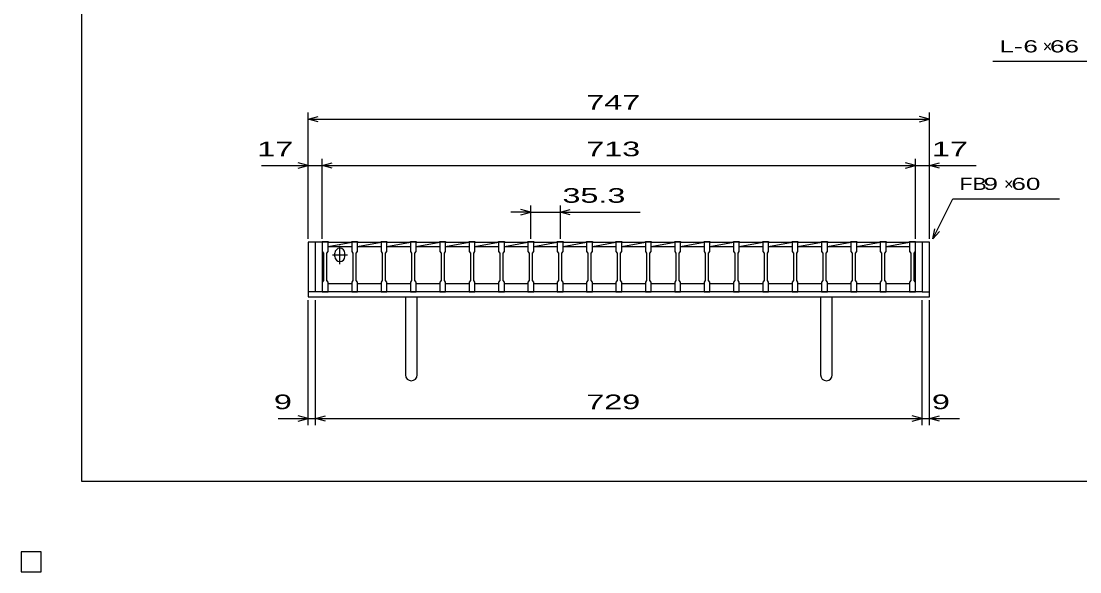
# Model space of a CAD drawing. Units: millimetres, scale not verified. Extents: x -1456 to 1385, y -1026 to 843.
# Drawn here: x -1456 to -183, y -1026 to -363 of the extents above; entities that cross this region are included whole.
import ezdxf
from ezdxf.enums import TextEntityAlignment as Align

# ---------------------------------------------------------------- set-up
doc = ezdxf.new("R2010")
doc.units = ezdxf.units.MM
doc.header["$LTSCALE"] = 8
for name, color, linetype, lineweight in [('0_2', 150, 'Continuous', 25), ('16', 3, 'Continuous', 25), ('19', 6, 'Continuous', 25), ('22', 4, 'Continuous', 25), ('24', 2, 'Continuous', 25), ('32', 4, 'Continuous', 25)]:
    doc.layers.add(name, color=color, linetype=linetype, lineweight=lineweight)
doc.styles.add('ベクトル', font='')
doc.styles.get('ベクトル').set_extended_font_data('ベクトル')

msp = doc.modelspace()

# ---------------------------------------------------------------- linework, layer by layer
at = {"layer": '0_2'}
for p, q in [((-1383.2, -917.2), (-1383.2, 842.8)), ((1384.8, -917.2), (-1383.2, -917.2)), ((-1432, -1002), (-1456, -1002)), ((-1456, -1002), (-1456, -1026)), ((-1432, -1002), (-1456, -1002)), ((-1456, -1002), (-1456, -1026)), ((-1432, -1002), (-1456, -1002)), ((-1456, -1002), (-1456, -1026)), ((-1432, -1002), (-1456, -1002)), ((-1456, -1002), (-1456, -1026)), ((-1432, -1002), (-1456, -1002)), ((-1456, -1002), (-1456, -1026)), ((-1432, -1026), (-1432, -1002)), ((-1432, -1026), (-1432, -1002)), ((-1432, -1026), (-1432, -1002)), ((-1432, -1026), (-1432, -1002)), ((-1432, -1026), (-1432, -1002)), ((-1456, -1026), (-1432, -1026)), ((-1456, -1026), (-1432, -1026)), ((-1456, -1026), (-1432, -1026)), ((-1456, -1026), (-1432, -1026)), ((-1456, -1026), (-1432, -1026))]:
    msp.add_line(p, q, dxfattribs=at)
at = {"layer": '16'}
for p, q in [((-1094, -629), (-1094, -628.3)), ((-1094, -628.3), (-1087, -628.3)), ((-1094, -629), (-1094, -640.5)), ((-1087, -629), (-1094, -629)), ((-1094, -629), (-1094, -679)), ((-1087, -628.3), (-1087, -629)), ((-1087, -640.5), (-1087, -629)), ((-1087, -629), (-1058.7, -629)), ((-1087, -634.5), (-1058.7, -629)), ((-1087, -634.5), (-1058.7, -634.5)), ((-1072.85, -655.5), (-1072.85, -633.5)), ((-1058.7, -629), (-1058.7, -628.3)), ((-1058.7, -628.3), (-1051.7, -628.3)), ((-1058.7, -629), (-1058.7, -640.5)), ((-1051.7, -629), (-1058.7, -629)), ((-1051.7, -628.3), (-1051.7, -629)), ((-1051.7, -640.5), (-1051.7, -629)), ((-1051.7, -629), (-1023.4, -629)), ((-1051.7, -634.5), (-1023.4, -629)), ((-1051.7, -634.5), (-1023.4, -634.5)), ((-1023.4, -629), (-1023.4, -628.3)), ((-1023.4, -628.3), (-1016.4, -628.3)), ((-1023.4, -629), (-1023.4, -640.5)), ((-1016.4, -629), (-1023.4, -629)), ((-1016.4, -628.3), (-1016.4, -629)), ((-1016.4, -640.5), (-1016.4, -629)), ((-1016.4, -629), (-988.1, -629)), ((-1016.4, -634.5), (-988.1, -629)), ((-1016.4, -634.5), (-988.1, -634.5)), ((-988.1, -629), (-988.1, -628.3)), ((-988.1, -628.3), (-981.1, -628.3)), ((-988.1, -629), (-988.1, -640.5)), ((-981.1, -629), (-988.1, -629)), ((-981.1, -628.3), (-981.1, -629)), ((-981.1, -640.5), (-981.1, -629)), ((-981.1, -629), (-952.8, -629)), ((-981.1, -634.5), (-952.8, -629)), ((-981.1, -634.5), (-952.8, -634.5)), ((-952.8, -629), (-952.8, -628.3)), ((-952.8, -628.3), (-945.8, -628.3)), ((-952.8, -629), (-952.8, -640.5)), ((-945.8, -629), (-952.8, -629)), ((-945.8, -628.3), (-945.8, -629)), ((-945.8, -640.5), (-945.8, -629)), ((-945.8, -629), (-917.5, -629)), ((-945.8, -634.5), (-917.5, -629)), ((-945.8, -634.5), (-917.5, -634.5)), ((-917.5, -629), (-917.5, -628.3)), ((-917.5, -628.3), (-910.5, -628.3)), ((-917.5, -629), (-917.5, -640.5)), ((-910.5, -629), (-917.5, -629)), ((-910.5, -628.3), (-910.5, -629)), ((-910.5, -640.5), (-910.5, -629)), ((-910.5, -629), (-882.2, -629)), ((-910.5, -634.5), (-882.2, -629)), ((-910.5, -634.5), (-882.2, -634.5)), ((-882.2, -629), (-882.2, -628.3)), ((-882.2, -628.3), (-875.2, -628.3)), ((-882.2, -629), (-882.2, -640.5)), ((-875.2, -629), (-882.2, -629)), ((-875.2, -628.3), (-875.2, -629)), ((-875.2, -640.5), (-875.2, -629)), ((-875.2, -629), (-846.9, -629)), ((-875.2, -634.5), (-846.9, -629)), ((-875.2, -634.5), (-846.9, -634.5)), ((-846.9, -629), (-846.9, -628.3)), ((-846.9, -628.3), (-839.9, -628.3)), ((-846.9, -629), (-846.9, -640.5)), ((-839.9, -629), (-846.9, -629)), ((-839.9, -628.3), (-839.9, -629)), ((-839.9, -640.5), (-839.9, -629)), ((-839.9, -629), (-811.6, -629)), ((-839.9, -634.5), (-811.6, -629)), ((-839.9, -634.5), (-811.6, -634.5)), ((-811.6, -629), (-811.6, -628.3)), ((-811.6, -628.3), (-804.6, -628.3)), ((-811.6, -629), (-811.6, -640.5)), ((-804.6, -629), (-811.6, -629)), ((-804.6, -628.3), (-804.6, -629)), ((-804.6, -640.5), (-804.6, -629)), ((-804.6, -629), (-776.3, -629)), ((-804.6, -634.5), (-776.3, -629)), ((-804.6, -634.5), (-776.3, -634.5)), ((-776.3, -629), (-776.3, -628.3)), ((-776.3, -628.3), (-769.3, -628.3)), ((-776.3, -629), (-776.3, -640.5)), ((-769.3, -629), (-776.3, -629)), ((-769.3, -628.3), (-769.3, -629)), ((-769.3, -640.5), (-769.3, -629)), ((-769.3, -629), (-741, -629)), ((-769.3, -634.5), (-741, -629)), ((-769.3, -634.5), (-741, -634.5)), ((-741, -629), (-741, -628.3)), ((-741, -628.3), (-734, -628.3)), ((-741, -629), (-741, -640.5)), ((-734, -629), (-741, -629)), ((-734, -628.3), (-734, -629)), ((-734, -640.5), (-734, -629)), ((-734, -629), (-705.7, -629)), ((-734, -634.5), (-705.7, -629)), ((-734, -634.5), (-705.7, -634.5)), ((-705.7, -629), (-705.7, -628.3)), ((-705.7, -628.3), (-698.7, -628.3)), ((-705.7, -629), (-705.7, -640.5)), ((-698.7, -629), (-705.7, -629)), ((-698.7, -628.3), (-698.7, -629)), ((-698.7, -640.5), (-698.7, -629)), ((-698.7, -629), (-670.4, -629)), ((-698.7, -634.5), (-670.4, -629)), ((-698.7, -634.5), (-670.4, -634.5)), ((-670.4, -629), (-670.4, -628.3)), ((-670.4, -628.3), (-663.4, -628.3)), ((-670.4, -629), (-670.4, -640.5)), ((-663.4, -629), (-670.4, -629)), ((-663.4, -628.3), (-663.4, -629)), ((-663.4, -640.5), (-663.4, -629)), ((-663.4, -629), (-635.1, -629)), ((-663.4, -634.5), (-635.1, -629)), ((-663.4, -634.5), (-635.1, -634.5)), ((-635.1, -629), (-635.1, -628.3)), ((-635.1, -628.3), (-628.1, -628.3)), ((-635.1, -629), (-635.1, -640.5)), ((-628.1, -629), (-635.1, -629)), ((-628.1, -628.3), (-628.1, -629)), ((-628.1, -640.5), (-628.1, -629)), ((-628.1, -629), (-599.8, -629)), ((-628.1, -634.5), (-599.8, -629)), ((-628.1, -634.5), (-599.8, -634.5)), ((-599.8, -629), (-599.8, -628.3)), ((-599.8, -628.3), (-592.8, -628.3)), ((-599.8, -629), (-599.8, -640.5)), ((-592.8, -629), (-599.8, -629)), ((-592.8, -628.3), (-592.8, -629)), ((-592.8, -640.5), (-592.8, -629)), ((-592.8, -629), (-564.5, -629)), ((-592.8, -634.5), (-564.5, -629)), ((-592.8, -634.5), (-564.5, -634.5)), ((-564.5, -629), (-564.5, -628.3)), ((-564.5, -628.3), (-557.5, -628.3)), ((-564.5, -629), (-564.5, -640.5)), ((-557.5, -629), (-564.5, -629)), ((-557.5, -628.3), (-557.5, -629)), ((-557.5, -640.5), (-557.5, -629)), ((-557.5, -629), (-529.2, -629)), ((-557.5, -634.5), (-529.2, -629)), ((-557.5, -634.5), (-529.2, -634.5)), ((-529.2, -629), (-529.2, -628.3)), ((-529.2, -628.3), (-522.2, -628.3)), ((-529.2, -629), (-529.2, -640.5)), ((-522.2, -629), (-529.2, -629)), ((-522.2, -628.3), (-522.2, -629)), ((-522.2, -640.5), (-522.2, -629)), ((-522.2, -629), (-493.9, -629)), ((-522.2, -634.5), (-493.9, -629)), ((-522.2, -634.5), (-493.9, -634.5)), ((-493.9, -629), (-493.9, -628.3)), ((-493.9, -628.3), (-486.9, -628.3)), ((-493.9, -629), (-493.9, -640.5)), ((-486.9, -629), (-493.9, -629)), ((-486.9, -628.3), (-486.9, -629)), ((-486.9, -640.5), (-486.9, -629)), ((-486.9, -629), (-458.6, -629)), ((-486.9, -634.5), (-458.6, -629)), ((-486.9, -634.5), (-458.6, -634.5)), ((-458.6, -629), (-458.6, -628.3)), ((-458.6, -628.3), (-451.6, -628.3)), ((-458.6, -629), (-458.6, -640.5)), ((-451.6, -629), (-458.6, -629)), ((-451.6, -628.3), (-451.6, -629)), ((-451.6, -640.5), (-451.6, -629)), ((-451.6, -629), (-423.3, -629)), ((-451.6, -634.5), (-423.3, -629)), ((-451.6, -634.5), (-423.3, -634.5)), ((-423.3, -629), (-423.3, -628.3)), ((-423.3, -628.3), (-416.3, -628.3)), ((-423.3, -629), (-423.3, -640.5)), ((-416.3, -629), (-423.3, -629)), ((-416.3, -628.3), (-416.3, -629)), ((-416.3, -640.5), (-416.3, -629)), ((-416.3, -629), (-388, -629)), ((-416.3, -634.5), (-388, -629)), ((-416.3, -634.5), (-388, -634.5)), ((-388, -629), (-388, -628.3)), ((-388, -628.3), (-381, -628.3)), ((-388, -629), (-388, -640.5)), ((-381, -629), (-388, -629)), ((-381, -628.3), (-381, -629)), ((-381, -640.5), (-381, -629)), ((-381, -679), (-381, -629)), ((-1094, -640.5), (-1092.5, -642.5)), ((-1092.5, -642.5), (-1092.5, -675.5)), ((-1088.5, -642.5), (-1087, -640.5)), ((-1088.5, -675.5), (-1088.5, -642.5)), ((-1081.85, -644.5), (-1063.85, -644.5)), ((-1078.85, -646.5), (-1078.85, -642.5)), ((-1066.85, -646.5), (-1066.85, -642.5)), ((-1058.7, -640.5), (-1057.2, -642.5)), ((-1057.2, -642.5), (-1057.2, -675.5)), ((-1053.2, -642.5), (-1051.7, -640.5)), ((-1053.2, -675.5), (-1053.2, -642.5)), ((-1023.4, -640.5), (-1021.9, -642.5)), ((-1021.9, -642.5), (-1021.9, -675.5)), ((-1017.9, -642.5), (-1016.4, -640.5)), ((-1017.9, -675.5), (-1017.9, -642.5)), ((-988.1, -640.5), (-986.6, -642.5)), ((-986.6, -642.5), (-986.6, -675.5)), ((-982.6, -642.5), (-981.1, -640.5)), ((-982.6, -675.5), (-982.6, -642.5)), ((-952.8, -640.5), (-951.3, -642.5)), ((-951.3, -642.5), (-951.3, -675.5)), ((-947.3, -642.5), (-945.8, -640.5)), ((-947.3, -675.5), (-947.3, -642.5)), ((-917.5, -640.5), (-916, -642.5)), ((-916, -642.5), (-916, -675.5)), ((-912, -642.5), (-910.5, -640.5)), ((-912, -675.5), (-912, -642.5)), ((-882.2, -640.5), (-880.7, -642.5)), ((-880.7, -642.5), (-880.7, -675.5)), ((-876.7, -642.5), (-875.2, -640.5)), ((-876.7, -675.5), (-876.7, -642.5)), ((-846.9, -640.5), (-845.4, -642.5)), ((-845.4, -642.5), (-845.4, -675.5)), ((-841.4, -642.5), (-839.9, -640.5)), ((-841.4, -675.5), (-841.4, -642.5)), ((-811.6, -640.5), (-810.1, -642.5)), ((-810.1, -642.5), (-810.1, -675.5)), ((-806.1, -642.5), (-804.6, -640.5)), ((-806.1, -675.5), (-806.1, -642.5)), ((-776.3, -640.5), (-774.8, -642.5)), ((-774.8, -642.5), (-774.8, -675.5)), ((-770.8, -642.5), (-769.3, -640.5)), ((-770.8, -675.5), (-770.8, -642.5)), ((-741, -640.5), (-739.5, -642.5)), ((-739.5, -642.5), (-739.5, -675.5)), ((-735.5, -642.5), (-734, -640.5)), ((-735.5, -675.5), (-735.5, -642.5)), ((-705.7, -640.5), (-704.2, -642.5)), ((-704.2, -642.5), (-704.2, -675.5)), ((-700.2, -642.5), (-698.7, -640.5)), ((-700.2, -675.5), (-700.2, -642.5)), ((-670.4, -640.5), (-668.9, -642.5)), ((-668.9, -642.5), (-668.9, -675.5)), ((-664.9, -642.5), (-663.4, -640.5)), ((-664.9, -675.5), (-664.9, -642.5)), ((-635.1, -640.5), (-633.6, -642.5)), ((-633.6, -642.5), (-633.6, -675.5)), ((-629.6, -642.5), (-628.1, -640.5)), ((-629.6, -675.5), (-629.6, -642.5)), ((-599.8, -640.5), (-598.3, -642.5)), ((-598.3, -642.5), (-598.3, -675.5)), ((-594.3, -642.5), (-592.8, -640.5)), ((-594.3, -675.5), (-594.3, -642.5)), ((-564.5, -640.5), (-563, -642.5)), ((-563, -642.5), (-563, -675.5)), ((-559, -642.5), (-557.5, -640.5)), ((-559, -675.5), (-559, -642.5)), ((-529.2, -640.5), (-527.7, -642.5)), ((-527.7, -642.5), (-527.7, -675.5)), ((-523.7, -642.5), (-522.2, -640.5)), ((-523.7, -675.5), (-523.7, -642.5)), ((-493.9, -640.5), (-492.4, -642.5)), ((-492.4, -642.5), (-492.4, -675.5)), ((-488.4, -642.5), (-486.9, -640.5)), ((-488.4, -675.5), (-488.4, -642.5)), ((-458.6, -640.5), (-457.1, -642.5)), ((-457.1, -642.5), (-457.1, -675.5)), ((-453.1, -642.5), (-451.6, -640.5)), ((-453.1, -675.5), (-453.1, -642.5)), ((-423.3, -640.5), (-421.8, -642.5)), ((-421.8, -642.5), (-421.8, -675.5)), ((-417.8, -642.5), (-416.3, -640.5)), ((-417.8, -675.5), (-417.8, -642.5)), ((-388, -640.5), (-386.5, -642.5)), ((-386.5, -642.5), (-386.5, -675.5)), ((-382.5, -642.5), (-381, -640.5)), ((-382.5, -675.5), (-382.5, -642.5)), ((-1092.5, -675.5), (-1094, -677.5)), ((-1094, -677.5), (-1094, -689)), ((-1087, -677.5), (-1088.5, -675.5)), ((-1087, -689), (-1087, -677.5)), ((-1087, -679), (-1058.7, -679)), ((-1057.2, -675.5), (-1058.7, -677.5)), ((-1058.7, -677.5), (-1058.7, -689)), ((-1051.7, -677.5), (-1053.2, -675.5)), ((-1051.7, -689), (-1051.7, -677.5)), ((-1051.7, -679), (-1023.4, -679)), ((-1021.9, -675.5), (-1023.4, -677.5)), ((-1023.4, -677.5), (-1023.4, -689)), ((-1016.4, -677.5), (-1017.9, -675.5)), ((-1016.4, -689), (-1016.4, -677.5)), ((-1016.4, -679), (-988.1, -679)), ((-986.6, -675.5), (-988.1, -677.5)), ((-988.1, -677.5), (-988.1, -689)), ((-981.1, -677.5), (-982.6, -675.5)), ((-981.1, -689), (-981.1, -677.5)), ((-981.1, -679), (-952.8, -679)), ((-951.3, -675.5), (-952.8, -677.5)), ((-952.8, -677.5), (-952.8, -689)), ((-945.8, -677.5), (-947.3, -675.5)), ((-945.8, -689), (-945.8, -677.5)), ((-945.8, -679), (-917.5, -679)), ((-916, -675.5), (-917.5, -677.5)), ((-917.5, -677.5), (-917.5, -689)), ((-910.5, -677.5), (-912, -675.5)), ((-910.5, -689), (-910.5, -677.5)), ((-910.5, -679), (-882.2, -679)), ((-880.7, -675.5), (-882.2, -677.5)), ((-882.2, -677.5), (-882.2, -689)), ((-875.2, -677.5), (-876.7, -675.5)), ((-875.2, -689), (-875.2, -677.5)), ((-875.2, -679), (-846.9, -679)), ((-845.4, -675.5), (-846.9, -677.5)), ((-846.9, -677.5), (-846.9, -689)), ((-839.9, -677.5), (-841.4, -675.5)), ((-839.9, -689), (-839.9, -677.5)), ((-839.9, -679), (-811.6, -679)), ((-810.1, -675.5), (-811.6, -677.5)), ((-811.6, -677.5), (-811.6, -689)), ((-804.6, -677.5), (-806.1, -675.5)), ((-804.6, -689), (-804.6, -677.5)), ((-804.6, -679), (-776.3, -679)), ((-774.8, -675.5), (-776.3, -677.5)), ((-776.3, -677.5), (-776.3, -689)), ((-769.3, -677.5), (-770.8, -675.5)), ((-769.3, -689), (-769.3, -677.5)), ((-769.3, -679), (-741, -679)), ((-739.5, -675.5), (-741, -677.5)), ((-741, -677.5), (-741, -689)), ((-734, -677.5), (-735.5, -675.5)), ((-734, -689), (-734, -677.5)), ((-734, -679), (-705.7, -679)), ((-704.2, -675.5), (-705.7, -677.5)), ((-705.7, -677.5), (-705.7, -689)), ((-698.7, -677.5), (-700.2, -675.5)), ((-698.7, -689), (-698.7, -677.5)), ((-698.7, -679), (-670.4, -679)), ((-668.9, -675.5), (-670.4, -677.5)), ((-670.4, -677.5), (-670.4, -689)), ((-663.4, -677.5), (-664.9, -675.5)), ((-663.4, -689), (-663.4, -677.5)), ((-663.4, -679), (-635.1, -679)), ((-633.6, -675.5), (-635.1, -677.5)), ((-635.1, -677.5), (-635.1, -689)), ((-628.1, -677.5), (-629.6, -675.5)), ((-628.1, -689), (-628.1, -677.5)), ((-628.1, -679), (-599.8, -679)), ((-598.3, -675.5), (-599.8, -677.5)), ((-599.8, -677.5), (-599.8, -689)), ((-592.8, -677.5), (-594.3, -675.5)), ((-592.8, -689), (-592.8, -677.5)), ((-592.8, -679), (-564.5, -679)), ((-563, -675.5), (-564.5, -677.5)), ((-564.5, -677.5), (-564.5, -689)), ((-557.5, -677.5), (-559, -675.5)), ((-557.5, -689), (-557.5, -677.5)), ((-557.5, -679), (-529.2, -679)), ((-527.7, -675.5), (-529.2, -677.5)), ((-529.2, -677.5), (-529.2, -689)), ((-522.2, -677.5), (-523.7, -675.5)), ((-522.2, -689), (-522.2, -677.5)), ((-522.2, -679), (-493.9, -679)), ((-492.4, -675.5), (-493.9, -677.5)), ((-493.9, -677.5), (-493.9, -689)), ((-486.9, -677.5), (-488.4, -675.5)), ((-486.9, -689), (-486.9, -677.5)), ((-486.9, -679), (-458.6, -679)), ((-457.1, -675.5), (-458.6, -677.5)), ((-458.6, -677.5), (-458.6, -689)), ((-451.6, -677.5), (-453.1, -675.5)), ((-451.6, -689), (-451.6, -677.5)), ((-451.6, -679), (-423.3, -679)), ((-421.8, -675.5), (-423.3, -677.5)), ((-423.3, -677.5), (-423.3, -689)), ((-416.3, -677.5), (-417.8, -675.5)), ((-416.3, -689), (-416.3, -677.5)), ((-416.3, -679), (-388, -679)), ((-386.5, -675.5), (-388, -677.5)), ((-388, -677.5), (-388, -689)), ((-381, -677.5), (-382.5, -675.5)), ((-381, -689), (-381, -677.5)), ((-1094, -689), (-1087, -689)), ((-1058.7, -689), (-1051.7, -689)), ((-1023.4, -689), (-1016.4, -689)), ((-988.1, -689), (-981.1, -689)), ((-952.8, -689), (-945.8, -689)), ((-917.5, -689), (-910.5, -689)), ((-882.2, -689), (-875.2, -689)), ((-846.9, -689), (-839.9, -689)), ((-811.6, -689), (-804.6, -689)), ((-776.3, -689), (-769.3, -689)), ((-741, -689), (-734, -689)), ((-705.7, -689), (-698.7, -689)), ((-670.4, -689), (-663.4, -689)), ((-635.1, -689), (-628.1, -689)), ((-599.8, -689), (-592.8, -689)), ((-564.5, -689), (-557.5, -689)), ((-529.2, -689), (-522.2, -689)), ((-493.9, -689), (-486.9, -689)), ((-458.6, -689), (-451.6, -689)), ((-423.3, -689), (-416.3, -689)), ((-388, -689), (-381, -689)), ((-1432, -1002), (-1456, -1002)), ((-1456, -1002), (-1456, -1026)), ((-1432, -1002), (-1456, -1002)), ((-1456, -1002), (-1456, -1026)), ((-1432, -1002), (-1456, -1002)), ((-1456, -1002), (-1456, -1026)), ((-1432, -1002), (-1456, -1002)), ((-1456, -1002), (-1456, -1026)), ((-1432, -1002), (-1456, -1002)), ((-1456, -1002), (-1456, -1026)), ((-1432, -1026), (-1432, -1002)), ((-1432, -1026), (-1432, -1002)), ((-1432, -1026), (-1432, -1002)), ((-1432, -1026), (-1432, -1002)), ((-1432, -1026), (-1432, -1002)), ((-1456, -1026), (-1432, -1026)), ((-1456, -1026), (-1432, -1026)), ((-1456, -1026), (-1432, -1026)), ((-1456, -1026), (-1432, -1026)), ((-1456, -1026), (-1432, -1026))]:
    msp.add_line(p, q, dxfattribs=at)
for centre, start, end in [((-1072.85, -642.5), 0, 180), ((-1072.85, -646.5), 180, 0)]:
    msp.add_arc(centre, 6, start, end, dxfattribs=at)
at = {"layer": '19'}
for p, q in [((-1094, -629), (-1111, -629)), ((-1111, -629), (-1111, -695)), ((-1102, -689), (-1102, -629)), ((-364, -629), (-381, -629)), ((-373, -629), (-373, -689)), ((-364, -695), (-364, -629)), ((-1102, -689), (-1111, -689)), ((-1111, -695), (-364, -695)), ((-373, -689), (-1102, -689)), ((-994, -695), (-994, -789)), ((-980, -789), (-980, -695)), ((-495, -695), (-495, -789)), ((-481, -789), (-481, -695)), ((-373, -689), (-364, -689))]:
    msp.add_line(p, q, dxfattribs=at)
for centre in [(-987, -789), (-488, -789)]:
    msp.add_arc(centre, 7, 180, 0, dxfattribs=at)
at = {"layer": '22'}
for p, q in [((-288, -411.5), (-128, -411.5)), ((-1111, -625), (-1111, -473)), ((-1111, -481), (-1099, -477.8)), ((-1099, -484.2), (-1111, -481)), ((-1111, -481), (-364, -481)), ((-364, -481), (-376, -477.8)), ((-376, -484.2), (-364, -481)), ((-364, -625), (-364, -473)), ((-1111, -537), (-1123, -533.8)), ((-1111, -625), (-1111, -529)), ((-1094, -625), (-1094, -529)), ((-1094, -537), (-1082, -533.8)), ((-381, -537), (-393, -533.8)), ((-381, -625), (-381, -529)), ((-364, -625), (-364, -529)), ((-364, -537), (-352, -533.8)), ((-1167, -537), (-1111, -537)), ((-1123, -540.2), (-1111, -537)), ((-1111, -537), (-1094, -537)), ((-1094, -537), (-381, -537)), ((-1082, -540.2), (-1094, -537)), ((-393, -540.2), (-381, -537)), ((-381, -537), (-364, -537)), ((-364, -537), (-308, -537)), ((-352, -540.2), (-364, -537)), ((-843.4, -625), (-843.4, -585)), ((-808.1, -585), (-808.1, -625)), ((-360, -625), (-336, -577)), ((-336, -577), (-208, -577)), ((-843.4, -593), (-867.4, -593)), ((-843.4, -593), (-855.4, -589.8)), ((-855.4, -596.2), (-843.4, -593)), ((-843.4, -593), (-808.1, -593)), ((-808.1, -593), (-796.1, -589.8)), ((-796.1, -596.2), (-808.1, -593)), ((-808.1, -593), (-712.1, -593)), ((-360, -625), (-357.6, -613.32)), ((-360, -625), (-352, -616.2)), ((-1111, -849.4), (-1111, -699)), ((-1102, -849.4), (-1102, -699)), ((-373, -849.4), (-373, -699)), ((-364, -849.4), (-364, -699)), ((-1111, -841.4), (-1123, -838.2)), ((-1102, -841.4), (-1090, -838.2)), ((-373, -841.4), (-385, -838.2)), ((-364, -841.4), (-352, -838.2)), ((-1147, -841.4), (-1111, -841.4)), ((-1123, -844.6), (-1111, -841.4)), ((-1111, -841.4), (-1102, -841.4)), ((-1090, -844.6), (-1102, -841.4)), ((-1102, -841.4), (-373, -841.4)), ((-385, -844.6), (-373, -841.4)), ((-373, -841.4), (-364, -841.4)), ((-352, -844.6), (-364, -841.4)), ((-364, -841.4), (-328, -841.4))]:
    msp.add_line(p, q, dxfattribs=at)
at = {"layer": '22', "color": 2}
for p, q in [((-1432, -1002), (-1456, -1002)), ((-1456, -1002), (-1456, -1026)), ((-1432, -1002), (-1456, -1002)), ((-1456, -1002), (-1456, -1026)), ((-1432, -1002), (-1456, -1002)), ((-1456, -1002), (-1456, -1026)), ((-1432, -1026), (-1432, -1002)), ((-1432, -1026), (-1432, -1002)), ((-1432, -1026), (-1432, -1002)), ((-1456, -1026), (-1432, -1026)), ((-1456, -1026), (-1432, -1026)), ((-1456, -1026), (-1432, -1026))]:
    msp.add_line(p, q, dxfattribs=at)
at = {"layer": '24', "color": 4}
for p, q in [((-1432, -1002), (-1456, -1002)), ((-1456, -1002), (-1456, -1026)), ((-1432, -1002), (-1456, -1002)), ((-1456, -1002), (-1456, -1026)), ((-1432, -1002), (-1456, -1002)), ((-1456, -1002), (-1456, -1026)), ((-1432, -1026), (-1432, -1002)), ((-1432, -1026), (-1432, -1002)), ((-1432, -1026), (-1432, -1002)), ((-1456, -1026), (-1432, -1026)), ((-1456, -1026), (-1432, -1026)), ((-1456, -1026), (-1432, -1026))]:
    msp.add_line(p, q, dxfattribs=at)
at = {"layer": '32'}
for p, q in [((-1432, -1002), (-1456, -1002)), ((-1456, -1002), (-1456, -1026)), ((-1432, -1002), (-1456, -1002)), ((-1456, -1002), (-1456, -1026)), ((-1432, -1002), (-1456, -1002)), ((-1456, -1002), (-1456, -1026)), ((-1432, -1002), (-1456, -1002)), ((-1456, -1002), (-1456, -1026)), ((-1432, -1002), (-1456, -1002)), ((-1456, -1002), (-1456, -1026)), ((-1432, -1026), (-1432, -1002)), ((-1432, -1026), (-1432, -1002)), ((-1432, -1026), (-1432, -1002)), ((-1432, -1026), (-1432, -1002)), ((-1432, -1026), (-1432, -1002)), ((-1456, -1026), (-1432, -1026)), ((-1456, -1026), (-1432, -1026)), ((-1456, -1026), (-1432, -1026)), ((-1456, -1026), (-1432, -1026)), ((-1456, -1026), (-1432, -1026))]:
    msp.add_line(p, q, dxfattribs=at)

# ---------------------------------------------------------------- texts
at = {"layer": '22', "color": 2, "style": 'ベクトル'}
for s, height, width, p in [('L-', 14.66, 1.6, (-280, -393.5)), (' 6 ', 14.66, 1.6, (-260, -393.5)), (' 66 ', 14.66, 1.6, (-228, -393.5)), (' 747 ', 17.6, 1.65, (-787.5, -461)), (' 17 ', 17.6, 1.65, (-1183, -517)), (' 713 ', 17.6, 1.65, (-787.5, -517)), (' 17 ', 17.6, 1.65, (-372, -517)), ('FB', 14.66, 1.3, (-328, -559)), (' 9 ', 14.66, 1.6, (-308, -559)), (' 60 ', 14.66, 1.6, (-274.4, -559)), (' 35.3 ', 17.6, 1.65, (-816.1, -573)), (' 9 ', 17.6, 1.65, (-1163, -821.4)), (' 729 ', 17.6, 1.65, (-787.5, -821.4)), (' 9 ', 17.6, 1.65, (-372, -821.4))]:
    msp.add_text(s, height=height, dxfattribs=dict(at, width=width)).set_placement(p, align=Align.MIDDLE_LEFT)
for p in [(-228, -393.5), (-274.4, -559)]:
    msp.add_text('×', height=14.66, dxfattribs=at).set_placement(p, align=Align.MIDDLE_LEFT)

doc.saveas('drawing.dxf')
